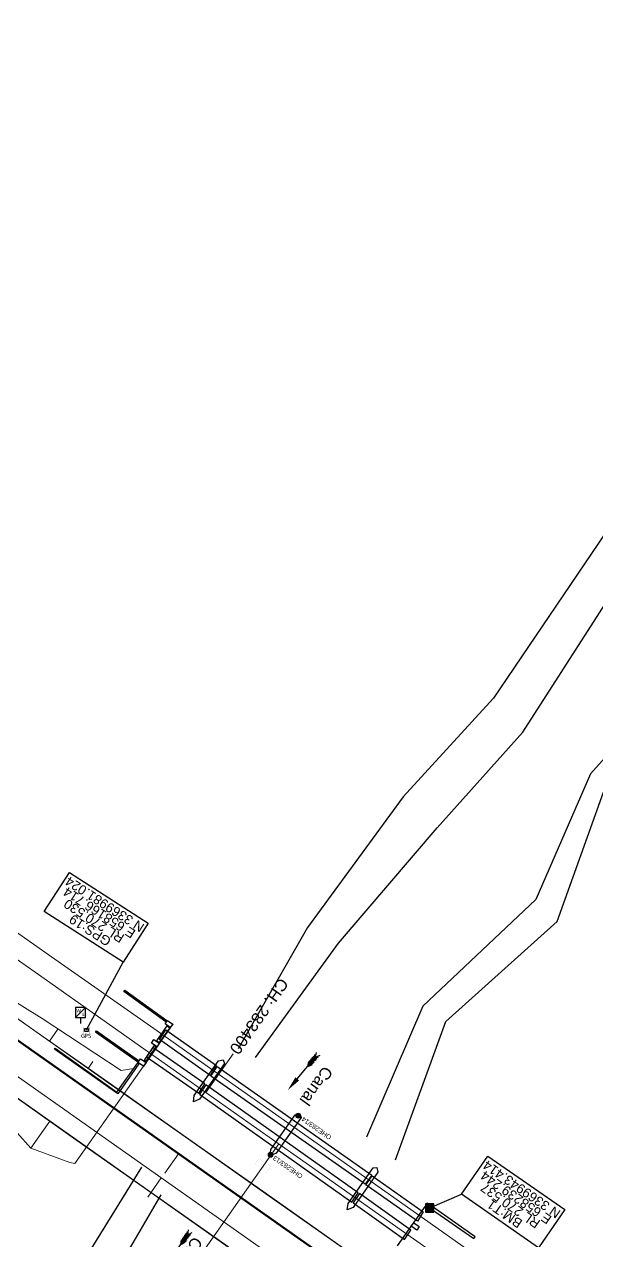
# Model space of a CAD drawing. Header units: metres. Extents: x 644418 to 1306172, y 3366650 to 6747308.
# Drawn here: x 658153.6 to 658274.5, y 3369936.5 to 3370193.6 of the extents above; entities that cross this region are included whole.
import ezdxf
from ezdxf.enums import TextEntityAlignment as Align

# ---------------------------------------------------------------- set-up
doc = ezdxf.new("R2010")
doc.units = ezdxf.units.M
doc.header["$MEASUREMENT"] = 0
for name, color, linetype in [('Bench_Mark', 7, 'Continuous'), ('BRIDGE_PARAPET', 7, 'Continuous'), ('C-ROAD-CNTR-N', 92, 'Continuous'), ('CANAL_BOTTOM', 5, 'Continuous'), ('CANAL_TOP', 5, 'Continuous'), ('GPS', 251, 'Continuous'), ('PIER_OR_ABUTMENT', 7, 'Continuous'), ('PROPOSED DFCC FORMATION LINE', 187, 'Continuous'), ('PROPOSED FORMATION LINE - Connecting line', 187, 'Continuous'), ('RETAINING_WALL', 142, 'Continuous'), ('River Text', 5, 'Continuous'), ('SFL_SOFFIT_LVL', 251, 'Continuous'), ('Sign Board', 251, 'Continuous'), ('STYLEREMARK', 251, 'Continuous'), ('TOPO_TEXT', 251, 'Continuous'), ('WING_WALL', 7, 'Continuous')]:
    doc.layers.add(name, color=color, linetype=linetype)
for name, color, linetype, lineweight in [('BRIDGE DETAILS PLAN', 7, 'Continuous', 0), ('Existing Chainage', 7, 'Continuous', 0), ('Existing IR Track', 143, 'Continuous', 0), ('OHE MAST', 8, 'Continuous', 0), ('OHE MAST TEXT', 8, 'Continuous', 0), ('PROP-DFC Connecting line', 1, 'Continuous', 0), ('Proposed Chainage', 10, 'Continuous', 0), ('Proposed Chainages Connecting line', 10, 'Continuous', 0), ('PROPOSED DFCC TOE LINE', 239, 'Continuous', 0), ('PROPOSED DFCC TOE LINE - Connecting line', 239, 'Continuous', 0), ('PROPOSED DFCC TOE SLOPES', 239, 'Continuous', 0), ('PROPOSED DFCC TOE SLOPES - Connecting line', 239, 'Continuous', 0), ('PROPOSED DFCC TRACK', 1, 'Continuous', 0)]:
    doc.layers.add(name, color=color, linetype=linetype, lineweight=lineweight)
doc.styles.add('CUT-FILL', font='cut-fill.shx', dxfattribs={"height": 2})
doc.styles.get("Standard").update_dxf_attribs({"font": 'arial.ttf'})
doc.styles.add('street name', font='tahoma.ttf', dxfattribs={"height": 2})
doc.styles.add('Style-Arial', font='arial.ttf')

# ---------------------------------------------------------------- blocks, each defined once
blk = doc.blocks.new('WL')
for p, q in [((1.07, 3.42), (-1.06, 3.42)), ((-1.06, 3.42), (-1.06, 1.29)), ((1.07, 1.29), (1.07, 3.42)), ((-1.06, 1.29), (1.07, 1.29)), ((0, 1.29), (0, 0))]:
    blk.add_line(p, q)
blk.add_lwpolyline([(-1.06, 1.29), (1.07, 3.42)])
at = {"style": 'CUT-FILL'}
for s, p in [('W', (-0.84, 2.35)), ('L', (0.43, 1.56))]:
    blk.add_text(s, height=0.739, dxfattribs=at).set_placement(p)
blk = doc.blocks.new('GPS')
at = {"const_width": 0.0279}
blk.add_lwpolyline([(0.56, -0.56), (-0.56, -0.56), (-0.56, 0.56), (0.56, 0.56)], close=True, dxfattribs=at)
blk.add_lwpolyline([(0.33, -0.33), (-0.33, -0.33), (-0.33, 0.33), (0.33, 0.33)], close=True)
at = {"style": 'street name'}
blk.add_text('GPS', height=0.868, dxfattribs=at).set_placement((-1.16, -1.69, -111.29))
blk = doc.blocks.new('River A')
at = {"layer": 'River Text'}
for p, q in [((0.4, 16.4), (-3.2, 24, -1499.5)), ((0.5, 20.3), (-3.1, 27.8, -1499.5)), ((0.5, 22.3), (0, 0)), ((0.4, 16.4), (4.4, 23.8, -1499.5)), ((0.5, 20.3), (4.5, 27.7, -1499.5)), ((0, 0), (-3.6, 7.5, -1499.5)), ((0.1, 6), (-3.5, 13.6, -1499.5)), ((0.1, 3.3), (-3.5, 10.8, -1499.5)), ((0.2, 9.9), (-3.4, 17.4, -1499.5)), ((0.3, 12.9), (-3.3, 20.5, -1499.5)), ((0, 0), (4, 7.4, -1499.5)), ((0.1, 6), (4.1, 13.4, -1499.5)), ((0.1, 3.3), (4.1, 10.7, -1499.5)), ((0.2, 9.9), (4.2, 17.2, -1499.5)), ((0.3, 12.9), (4.3, 20.3, -1499.5))]:
    blk.add_line(p, q, dxfattribs=at)
blk.add_lwpolyline([(-0.7, -27.7), (0.5, 22.3)], dxfattribs=at)
blk.add_solid([(3.5, -27.8), (-1.3, -52.7), (-4.8, -27.6)], dxfattribs=at)
blk = doc.blocks.new('BM')
blk.add_hatch(color=256).paths.add_polyline_path([(-0.88, 0.88), (-0.88, -0.88), (0.88, -0.88), (0.88, 0.88)])
for p, q in [((0.88, 0.88), (-0.88, 0.88)), ((-0.88, 0.88), (-0.88, -0.88)), ((0.88, -0.88), (0.88, 0.88)), ((-0.88, -0.88), (0.88, -0.88))]:
    blk.add_line(p, q)
blk = doc.blocks.new('OHE MAST')
h = blk.add_hatch(color=256)
edge = h.paths.add_edge_path()
edge.add_arc((0, 0), 0.514, 0, 360)
at = {"const_width": 0.01, "flags": 128}
for points in [[(1.5, 3.5), (1.5, 2), (-1.5, 2), (-1.5, 3.5)], [(0, 2), (0, 0)]]:
    blk.add_lwpolyline(points, dxfattribs=at)
blk.add_circle((0, 0), 0.514)

msp = doc.modelspace()

# ---------------------------------------------------------------- linework, layer by layer
at = {"layer": 'BRIDGE DETAILS PLAN', "color": 7, "linetype": 'Continuous', "lineweight": 0, "flags": 128}
msp.add_lwpolyline([(658207.3883, 3369956.9317), (658169.5139, 3369903.1043)], dxfattribs=at)
at = {"layer": 'BRIDGE_PARAPET', "linetype": 'Continuous'}
for points in [[(658183.302, 3369982.32, 270.987), (658183.793, 3369983.044, 270.99), (658184.922, 3369982.27, 270.999), (658184.404, 3369981.535, 270.995)], [(658180.972, 3369978.989, 270.966), (658182.076, 3369978.199, 270.991), (658181.636, 3369977.466, 270.99), (658180.431, 3369978.242, 270.975)], [(658159.964, 3369976.958, 269.836), (658160.061, 3369977.143, 269.8), (658173.1291, 3369967.8573, 269.862), (658177.541, 3369974.046, 269.71), (658177.744, 3369973.876, 269.666), (658173.297, 3369967.493, 269.862)], [(658178.126, 3369974.948, 270.975), (658179.307, 3369974.152, 270.976), (658178.778, 3369973.341, 270.988), (658177.589, 3369974.148, 270.97)], [(658238.754, 3369944.307, 270.798), (658238.284, 3369943.651, 270.78), (658239.357, 3369942.834, 270.781), (658239.821, 3369943.511, 270.785)], [(658237.045, 3369939.463, 270.932), (658236.488, 3369938.695, 270.908), (658235.342, 3369939.534, 270.943), (658235.86, 3369940.226, 270.94)]]:
    msp.add_polyline3d(points, close=True, dxfattribs=at)
at = {"layer": 'C-ROAD-CNTR-N', "color": 4, "linetype": 'Continuous', "lineweight": 50, "flags": 128}
msp.add_lwpolyline([(658274.4557, 3369892.586), (658082.6553, 3370027.7924)], dxfattribs=at)
at = {"layer": 'CANAL_BOTTOM', "linetype": 'Continuous'}
for points in [[(658319.361, 3370097.42, 260.156), (658300.972, 3370066.136, 260.323), (658273.209, 3370035.181, 260.106), (658261.666, 3370008.594, 260.592), (658237.766, 3369986.037, 260.175), (658225.873, 3369958.388, 260.314)], [(658202.457, 3369975.193, 260.576), (658219.962, 3369999.385, 260.41), (658240.795, 3370023.784, 260.545), (658258.947, 3370043.966, 260.166), (658283.254, 3370081.792, 260.339)], [(657992.396, 3369676.466, 260.093), (658008.404, 3369695.582, 260.358), (658039.965, 3369734.132, 259.733), (658062.12, 3369777.021, 258.957), (658095.277, 3369819.587, 260.05), (658117.466, 3369856.094, 259.625), (658156.883, 3369902.169, 260.458), (658182.509, 3369946.131, 260.311)]]:
    msp.add_polyline3d(points, dxfattribs=at)
at = {"layer": 'CANAL_TOP', "linetype": 'Continuous'}
for points in [[(658231.992, 3369953.572, 263.141), (658242.666, 3369982.792, 261.148), (658266.175, 3370003.921, 262.3), (658275.947, 3370031.259, 261.516), (658307.224, 3370061.968, 262.573), (658322.753, 3370096.046, 261.342)], [(658277.839, 3370088.287, 261.359), (658252.705, 3370051.133, 261.949), (658233.598, 3370030.289, 262.328), (658213.387, 3370002.67, 262.315), (658198.785, 3369977.006, 262.24)], [(658178.326, 3369952.042, 263.691), (658147.454, 3369902.208, 261.639), (658131.213, 3369878.964, 262.018), (658114.696, 3369858.206, 261.323), (658092.432, 3369821.805, 261.556), (658060.304, 3369778.718, 260.658), (658035.912, 3369738.387, 260.99), (658003.017, 3369697.718, 262.59), (657987.789, 3369680.983, 261.931)]]:
    msp.add_polyline3d(points, dxfattribs=at)
at = {"layer": 'Existing Chainage', "color": 0, "linetype": 'Continuous', "lineweight": 13, "flags": 128}
msp.add_lwpolyline([(658197.7108, 3369975.9685), (658191.9562, 3369967.7901)], dxfattribs=at)
at = {"layer": 'Existing IR Track', "flags": 128}
for points in [[(657969.7047, 3370129.747), (657984.5434, 3370119.327), (657999.4112, 3370108.8863), (658019.3123, 3370094.8828), (658039.2329, 3370080.8656), (658058.404, 3370067.4244), (658076.3242, 3370054.8603), (658093.9291, 3370042.4453), (658110.6989, 3370030.6179), (658134.4268, 3370013.9615), (658158.5985, 3369996.9935), (658181.6128, 3369980.826), (658190.3249, 3369974.7327), (658204.7431, 3369964.5792), (658219.2381, 3369954.3715), (658234.0527, 3369943.914), (658248.741, 3369933.5456)], [(657967.483, 3370125.9393), (657982.0892, 3370115.6643), (657996.5791, 3370105.4709), (658016.8361, 3370091.1883), (658036.9798, 3370076.9856), (658055.8729, 3370063.6484), (658074.5969, 3370050.4307), (658091.3648, 3370038.6199), (658108.0207, 3370026.8884), (658131.8444, 3370010.1074), (658155.8313, 3369993.2117), (658178.8076, 3369977.0554), (658187.6119, 3369970.8469), (658202.0182, 3369960.7103), (658216.4492, 3369950.5562), (658231.3359, 3369940.0551), (658246.2688, 3369929.5215)]]:
    msp.add_lwpolyline(points, dxfattribs=at)
at = {"layer": 'PIER_OR_ABUTMENT', "linetype": 'Continuous'}
for points in [[(658178.763, 3369973.281, 268.713), (658185.035, 3369982.3, 268.592)], [(658238.782, 3369944.501, 269.294), (658232.383, 3369935.387, 268.695)]]:
    msp.add_polyline3d(points, dxfattribs=at)
for points in [[(658189.306, 3369965.814, 269.503), (658189.489, 3369967.14, 269.499), (658194.623, 3369974.501, 269.417), (658195.574, 3369974.701, 269.42), (658195.851, 3369973.9, 269.413), (658190.589, 3369966.409, 269.483)], [(658205.5, 3369954.402, 268.891), (658205.683, 3369955.728, 268.887), (658210.817, 3369963.089, 268.805), (658211.768, 3369963.289, 268.808), (658212.045, 3369962.488, 268.801), (658206.783, 3369954.997, 268.871)], [(658221.769, 3369943.021, 269.431), (658222.009, 3369944.321, 269.386), (658227.269, 3369951.859, 269.375), (658228.082, 3369951.934, 269.395), (658228.255, 3369950.976, 269.389), (658223.064, 3369943.513, 269.417)]]:
    msp.add_polyline3d(points, close=True, dxfattribs=at)
at = {"layer": 'PROP-DFC Connecting line', "color": 12, "linetype": 'Continuous', "lineweight": 0, "flags": 128}
msp.add_lwpolyline([(658274.4557, 3369892.586), (658082.6551, 3370027.7926), (658078.5684, 3370030.6735), (658074.4821, 3370033.5548), (658070.3964, 3370036.437), (658066.3116, 3370039.3204), (658062.228, 3370042.2056), (658058.1459, 3370045.0929), (658054.0656, 3370047.9827), (658049.9874, 3370050.8755, -0.000859), (658033.1974, 3370062.8387), (658029.1315, 3370065.7488), (658025.0677, 3370068.6618), (658021.0057, 3370071.5774), (658016.9453, 3370074.495), (658012.8861, 3370077.4144), (658008.8278, 3370080.335), (658004.7701, 3370083.2564), (658000.7126, 3370086.1784), (657884.9972, 3370169.5125)], format="xyb", dxfattribs=at)
at = {"layer": 'Proposed Chainage', "lineweight": 0, "flags": 128}
msp.add_lwpolyline([(658179.6377, 3369945.6621), (658182.5186, 3369949.7487)], dxfattribs=at)
at = {"layer": 'Proposed Chainages Connecting line', "lineweight": 0, "flags": 128}
msp.add_lwpolyline([(658183.2381, 3369950.7709), (658186.1189, 3369954.8575)], dxfattribs=at)
at = {"layer": 'PROPOSED DFCC FORMATION LINE', "lineweight": 0, "flags": 128}
for points in [[(658229.3691, 3369912.073), (658213.0225, 3369923.5963), (658196.6758, 3369935.1196), (658180.3291, 3369946.6429), (658163.9825, 3369958.1662), (658147.6358, 3369969.6895), (658131.2891, 3369981.2128), (658114.9425, 3369992.7361), (658098.5958, 3370004.2594), (658082.2491, 3370015.7827), (658065.9025, 3370027.306), (658049.5558, 3370038.8293), (658033.2091, 3370050.3526), (658016.8625, 3370061.8759), (658000.5158, 3370073.3992), (657987.609, 3370082.4976), (657984.1691, 3370084.9225), (657971.2623, 3370094.0209)], [(658196.7046, 3369935.1604), (658180.3579, 3369946.6837), (658164.0113, 3369958.207), (658147.6646, 3369969.7303), (658131.3179, 3369981.2536), (658114.9713, 3369992.7769), (658098.6246, 3370004.3002), (658082.2779, 3370015.8235), (658065.9313, 3370027.3469), (658049.5846, 3370038.8702), (658033.2379, 3370050.3935), (658016.8913, 3370061.9168), (658000.5446, 3370073.4401), (657987.6378, 3370082.5385), (657984.1979, 3370084.9634), (657971.2911, 3370094.0618)], [(658220.9729, 3369934.8759), (658204.6262, 3369946.3992), (658188.2795, 3369957.9225), (658171.9329, 3369969.4458), (658155.5862, 3369980.9691), (658139.2395, 3369992.4924)]]:
    msp.add_lwpolyline(points, dxfattribs=at)
at = {"layer": 'PROPOSED DFCC TOE LINE', "lineweight": 0, "flags": 128}
msp.add_lwpolyline([(658163.1575, 3369952.9702), (658154.9262, 3369956.0408), (658152.0755, 3369959.2952)], dxfattribs=at)
at = {"layer": 'PROPOSED DFCC TOE LINE - Connecting line', "lineweight": 0, "flags": 128}
msp.add_lwpolyline([(658140.2952, 3369993.99), (658157.3117, 3369983.4169), (658174.0634, 3369972.4682), (658176.705, 3369972.8733)], dxfattribs=at)
at = {"layer": 'PROPOSED DFCC TOE SLOPES', "linetype": 'Continuous', "lineweight": 0, "flags": 128}
msp.add_lwpolyline([(658158.9622, 3369961.7663), (658154.9262, 3369956.0408)], dxfattribs=at)
at = {"layer": 'PROPOSED DFCC TOE SLOPES - Connecting line', "linetype": 'Continuous', "lineweight": 0, "flags": 128}
for points in [[(658158.8681, 3369978.6556), (658160.675, 3369981.2187)], [(658167.0415, 3369972.894), (658168.0461, 3369974.3192)]]:
    msp.add_lwpolyline(points, dxfattribs=at)
at = {"layer": 'PROPOSED DFCC TRACK', "color": 12, "flags": 128}
msp.add_lwpolyline([(658513.8884, 3369719.6902), (658376.5127, 3369813.8482), (658372.3885, 3369816.6751), (658368.2647, 3369819.5025), (658364.1415, 3369822.3309), (658360.0195, 3369825.1608), (658355.8989, 3369827.9928), (658351.78, 3369830.8274), (658347.6633, 3369833.6651), (658343.549, 3369836.5064, -0.00129139), (658322.3415, 3369851.2482), (658318.2447, 3369854.1146), (658314.1504, 3369856.9846), (658310.0583, 3369859.8577), (658305.968, 3369862.7333), (658301.8791, 3369865.611), (658297.7913, 3369868.4902), (658293.7043, 3369871.3704), (658289.6175, 3369874.2512), (657836.5764, 3370193.6147)], format="xyb", dxfattribs=at)
at = {"layer": 'PROPOSED DFCC TRACK', "linetype": 'Continuous', "elevation": 270.988, "flags": 128}
msp.add_lwpolyline([(658178.778, 3369973.341), (658164.2701, 3369952.7689), (658163.1575, 3369952.9702)], dxfattribs=at)
at = {"layer": 'PROPOSED FORMATION LINE - Connecting line', "lineweight": 0, "flags": 128}
msp.add_lwpolyline([(658221.0017, 3369934.9168), (658204.655, 3369946.4401), (658188.3083, 3369957.9634), (658171.9617, 3369969.4867), (658155.615, 3369981.01), (658139.2683, 3369992.5333)], dxfattribs=at)
at = {"layer": 'RETAINING_WALL', "linetype": 'Continuous'}
for points in [[(658183.455, 3369982.728, 270.614), (658174.624, 3369989.138, 270.494), (658174.838, 3369989.443, 270.453), (658183.6695, 3369983.0326, 270.453)], [(658177.487, 3369974.266, 270.593), (658168.637, 3369980.522, 270.47), (658168.823, 3369980.859, 270.492), (658177.7015, 3369974.5706, 270.432)], [(658248.554, 3369936.902, 270.379), (658248.848, 3369937.302, 270.412), (658239.946, 3369943.533, 270.52), (658239.6514, 3369943.1321, 270.52)]]:
    msp.add_polyline3d(points, close=True, dxfattribs=at)
at = {"layer": 'SFL_SOFFIT_LVL', "linetype": 'Continuous'}
for points in [[(658182.172, 3369978.989, 269.38), (658183.4497, 3369981.0174, 269.324), (658194.161, 3369973.495, 269.391), (658192.8454, 3369971.4226, 269.417)], [(658190.417, 3369967.627, 269.364), (658191.753, 3369969.597, 269.304), (658180.757, 3369977.278, 269.28), (658179.421, 3369975.308, 269.34)], [(658193.0074, 3369971.2386, 268.88), (658194.323, 3369973.311, 268.86), (658226.978, 3369950.33, 268.895), (658225.6074, 3369948.4075, 268.931)], [(658222.808, 3369944.619, 268.766), (658224.144, 3369946.589, 268.746), (658191.915, 3369969.413, 268.773), (658190.579, 3369967.443, 268.833)], [(658225.7455, 3369948.2629, 269.389), (658227.1161, 3369950.1854, 269.373), (658237.867, 3369942.592, 269.245), (658236.6313, 3369940.6323, 269.251)], [(658233.891, 3369936.721, 269.359), (658235.227, 3369938.691, 269.328), (658224.388, 3369946.449, 269.36), (658223.052, 3369944.479, 269.38)]]:
    msp.add_polyline3d(points, close=True, dxfattribs=at)
at = {"layer": 'STYLEREMARK'}
for p, q in [((658166.714, 3369981.024), (658174.4337, 3369995.3439, 304.7025)), ((658239.244, 3369943.414), (658245.9433, 3369946.2901))]:
    msp.add_line(p, q, dxfattribs=at)
at = {"layer": 'STYLEREMARK', "linetype": 'Continuous', "elevation": 304.7025}
msp.add_lwpolyline([(658157.7899, 3370006.0688), (658163.0982, 3370014.3067), (658179.742, 3370003.5817), (658174.4337, 3369995.3439)], close=True, dxfattribs=at)
at = {"layer": 'STYLEREMARK', "linetype": 'Continuous'}
msp.add_lwpolyline([(658245.9433, 3369946.2901), (658251.5348, 3369954.3384), (658267.7957, 3369943.0413), (658262.2042, 3369934.993)], close=True, dxfattribs=at)
at = {"layer": 'WING_WALL', "linetype": 'Continuous'}
for points in [[(658184.345, 3369981.389, 269.295), (658183.711, 3369981.86, 269.248), (658181.505, 3369978.69, 269.284), (658182.117, 3369978.338, 269.295)], [(658181.403, 3369977.421, 269.294), (658180.973, 3369977.695, 269.311), (658178.885, 3369974.618, 269.31), (658179.249, 3369974.35, 269.293)]]:
    msp.add_polyline3d(points, close=True, dxfattribs=at)

# ---------------------------------------------------------------- block references
at = {"layer": 'Bench_Mark'}
msp.add_blockref('BM', (658239.244, 3369943.414, 270.77), dxfattribs=at)
at = {"layer": 'GPS'}
msp.add_blockref('GPS', (658166.714, 3369981.024, 270.764), dxfattribs=at)
at = {"layer": 'OHE MAST', "color": 2, "rotation": 143.3908318566117}
for p in [(658211.45, 3369962.91), (658205.607, 3369954.62)]:
    msp.add_blockref('OHE MAST', p, dxfattribs=at)
at = {"layer": 'River Text', "xscale": 0.125, "yscale": 0.125, "zscale": 0.125}
for p, rotation in [((658213.4682, 3369973.3258, 16.4453), 321.3441102436444), ((658186.6434, 3369935.6436, 16.4453), 325.9247197997055)]:
    msp.add_blockref('River A', p, dxfattribs=dict(at, rotation=rotation))
at = {"layer": 'Sign Board', "linetype": 'Continuous'}
msp.add_blockref('WL', (658165.421, 3369982.379, 270.802), dxfattribs=at)

# ---------------------------------------------------------------- texts
at = {"layer": 'Existing Chainage', "color": 0, "linetype": 'Continuous', "lineweight": 0, "insert": (658197.8151, 3369976.305), "char_height": 2.5, "attachment_point": 6, "rotation": 234.868729, "line_spacing_factor": 0.6, "style": 'Style-Arial'}
msp.add_mtext('CH: 283400', dxfattribs=at)
at = {"layer": 'OHE MAST TEXT'}
for s, p in [('OHE283/14', (658215.3157, 3369960.2285)), ('OHE283/13', (658209.2469, 3369952.0138))]:
    msp.add_text(s, height=1, rotation=145, dxfattribs=at).set_placement(p, align=Align.MIDDLE_CENTER)
at = {"layer": 'STYLEREMARK'}
for s, rotation, p in [('N 3369981.024', 147.202989, (658170.5562, 3370007.5855)), ('E 658166.714', 147.202989, (658169.4187, 3370005.8203)), ('RL 270.530', 147.202989, (658168.2812, 3370004.055)), ('GPS:19 ', 147.202989, (658167.1438, 3370002.2898)), ('N 3369943.414', 145.210703, (658258.6796, 3369947.3317)), ('E 658239.244', 145.210703, (658257.4814, 3369945.607)), ('RL 270.537', 145.210703, (658256.2832, 3369943.8824)), ('BM:T1', 145.210703, (658255.0851, 3369942.1578))]:
    msp.add_text(s, height=2, rotation=rotation, dxfattribs=at).set_placement(p, align=Align.MIDDLE_CENTER)
at = {"layer": 'TOPO_TEXT', "color": 5}
for p in [(658216.9412, 3369973.5947), (658189.4073, 3369937.5333)]:
    msp.add_text('Canal', height=2.5, rotation=234.111016, dxfattribs=at).set_placement(p)

doc.saveas('drawing.dxf')
